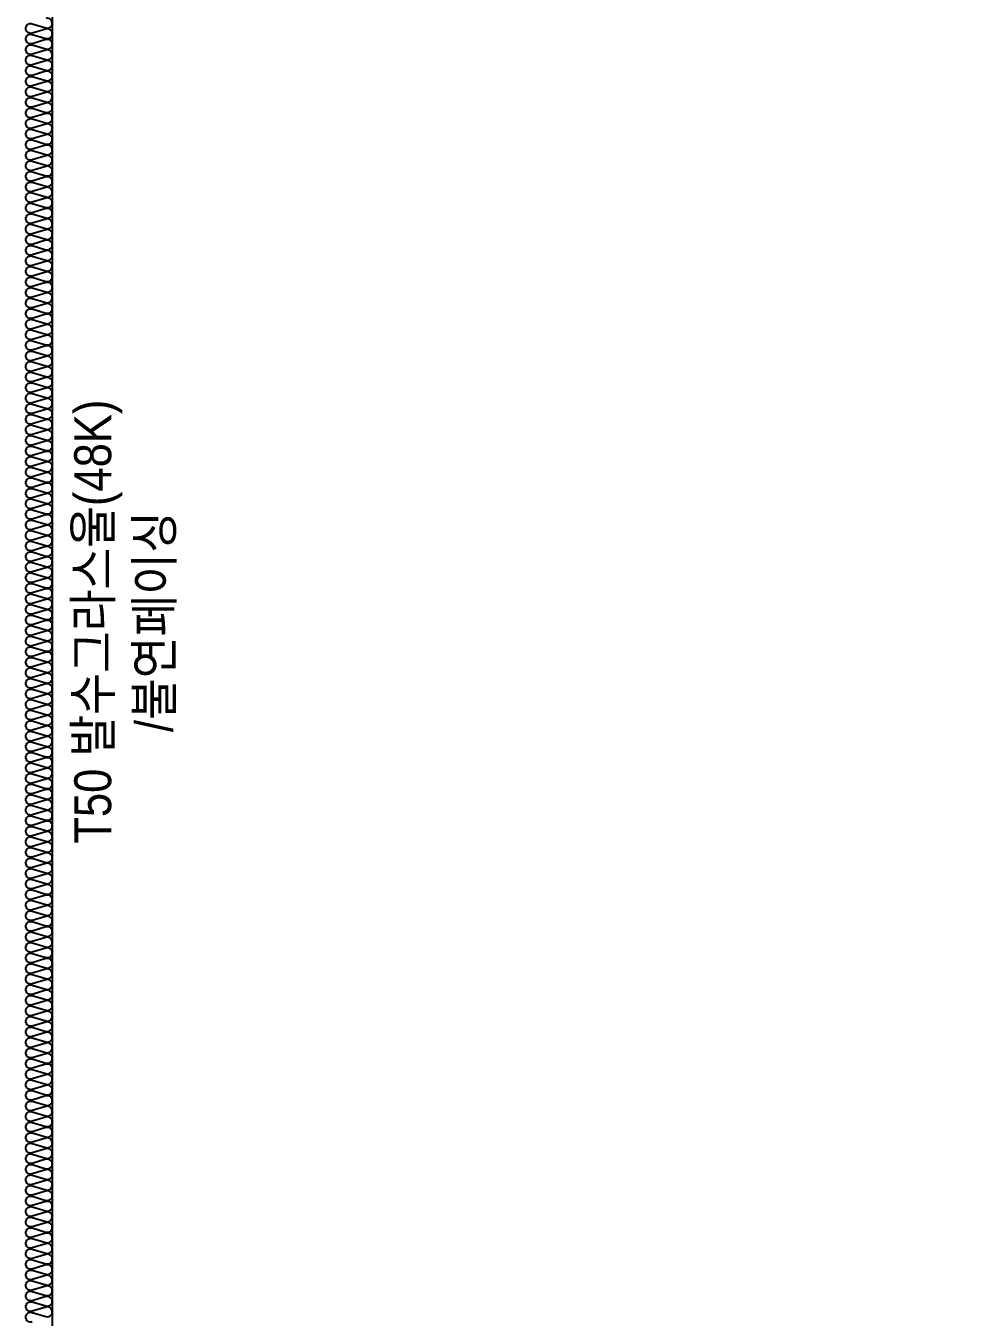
# Model space of a CAD drawing. Header units: millimetres. Extents: x 19868 to 801382, y -4805 to 85279.
# Drawn here: x 511038 to 512848, y 37389 to 39834 of the extents above; entities that cross this region are included whole.
import ezdxf
from ezdxf.enums import TextEntityAlignment as Align

# ---------------------------------------------------------------- set-up
doc = ezdxf.new("R2010")
doc.units = ezdxf.units.MM
doc.header["$LTSCALE"] = 250
doc.layers.add('ISL', color=251, linetype='Continuous')
doc.layers.add('NOPLOT-단열', color=225, linetype='Continuous', plot=False)
doc.styles.add('Gdim', font='')
doc.styles.get('Gdim').set_extended_font_data('Dotum')

msp = doc.modelspace()

# ---------------------------------------------------------------- linework, layer by layer
at = {"layer": 'ISL'}
msp.add_lwpolyline([(538188.2, 41428.9), (537688.2, 41428.9), (537688.2, 41978.9), (535188.2, 41978.9), (535188.2, 41228.9), (534488.2, 41228.9), (534488.2, 41978.9), (528888.2, 41978.9), (528888.2, 41328.9), (528488.2, 41328.9), (528488.2, 42228.9), (528588.2, 42228.9), (528588.2, 42878.9), (522838.2, 42878.9), (522838.2, 42078.9), (523338.2, 42078.9), (523338.2, 41078.9), (522538.2, 41078.9), (522538.2, 41828.9), (511388.2, 41828.9), (511388.2, 41078.9), (511088.2, 41078.9), (511088.2, 34028.9), (511038.2, 34028.9)], dxfattribs=at)
msp.add_lwpolyline([(511050.3, 37380.1, -0.509267), (511038.2, 37388.9, -0.509267), (511050.3, 37397.8), (511076.1, 37390.1, 1.372593), (511076.1, 37407.8), (511050.3, 37400.1, -0.509267), (511038.2, 37408.9, -0.509267), (511050.3, 37417.8), (511076.1, 37410.1, 1.372593), (511076.1, 37427.8), (511050.3, 37420.1, -0.509267), (511038.2, 37428.9, -0.509267), (511050.3, 37437.8), (511076.1, 37430.1, 1.372593), (511076.1, 37447.8), (511050.3, 37440.1, -0.509267), (511038.2, 37448.9, -0.509267), (511050.3, 37457.8), (511076.1, 37450.1, 1.372593), (511076.1, 37467.8), (511050.3, 37460.1, -0.509267), (511038.2, 37468.9, -0.509267), (511050.3, 37477.8), (511076.1, 37470.1, 1.372593), (511076.1, 37487.8), (511050.3, 37480.1, -0.509267), (511038.2, 37488.9, -0.509267), (511050.3, 37497.8), (511076.1, 37490.1, 1.372593), (511076.1, 37507.8), (511050.3, 37500.1, -0.509267), (511038.2, 37508.9, -0.509267), (511050.3, 37517.8), (511076.1, 37510.1, 1.372593), (511076.1, 37527.8), (511050.3, 37520.1, -0.509267), (511038.2, 37528.9, -0.509267), (511050.3, 37537.8), (511076.1, 37530.1, 1.372593), (511076.1, 37547.8), (511050.3, 37540.1, -0.509267), (511038.2, 37548.9, -0.509267), (511050.3, 37557.8), (511076.1, 37550.1, 1.372593), (511076.1, 37567.8), (511050.3, 37560.1, -0.509267), (511038.2, 37568.9, -0.509267), (511050.3, 37577.8), (511076.1, 37570.1, 1.372593), (511076.1, 37587.8), (511050.3, 37580.1, -0.509267), (511038.2, 37588.9, -0.509267), (511050.3, 37597.8), (511076.1, 37590.1, 1.372593), (511076.1, 37607.8), (511050.3, 37600.1, -0.509267), (511038.2, 37608.9, -0.509267), (511050.3, 37617.8), (511076.1, 37610.1, 1.372593), (511076.1, 37627.8), (511050.3, 37620.1, -0.509267), (511038.2, 37628.9, -0.509267), (511050.3, 37637.8), (511076.1, 37630.1, 1.372593), (511076.1, 37647.8), (511050.3, 37640.1, -0.509267), (511038.2, 37648.9, -0.509267), (511050.3, 37657.8), (511076.1, 37650.1, 1.372593), (511076.1, 37667.8), (511050.3, 37660.1, -0.509267), (511038.2, 37668.9, -0.509267), (511050.3, 37677.8), (511076.1, 37670.1, 1.372593), (511076.1, 37687.8), (511050.3, 37680.1, -0.509267), (511038.2, 37688.9, -0.509267), (511050.3, 37697.8), (511076.1, 37690.1, 1.372593), (511076.1, 37707.8), (511050.3, 37700.1, -0.509267), (511038.2, 37708.9, -0.509267), (511050.3, 37717.8), (511076.1, 37710.1, 1.372593), (511076.1, 37727.8), (511050.3, 37720.1, -0.509267), (511038.2, 37728.9, -0.509267), (511050.3, 37737.8), (511076.1, 37730.1, 1.372593), (511076.1, 37747.8), (511050.3, 37740.1, -0.509267), (511038.2, 37748.9, -0.509267), (511050.3, 37757.8), (511076.1, 37750.1, 1.372593), (511076.1, 37767.8), (511050.3, 37760.1, -0.509267), (511038.2, 37768.9, -0.509267), (511050.3, 37777.8), (511076.1, 37770.1, 1.372593), (511076.1, 37787.8), (511050.3, 37780.1, -0.509267), (511038.2, 37788.9, -0.509267), (511050.3, 37797.8), (511076.1, 37790.1, 1.372593), (511076.1, 37807.8), (511050.3, 37800.1, -0.509267), (511038.2, 37808.9, -0.509267), (511050.3, 37817.8), (511076.1, 37810.1, 1.372593), (511076.1, 37827.8), (511050.3, 37820.1, -0.509267), (511038.2, 37828.9, -0.509267), (511050.3, 37837.8), (511076.1, 37830.1, 1.372593), (511076.1, 37847.8), (511050.3, 37840.1, -0.509267), (511038.2, 37848.9, -0.509267), (511050.3, 37857.8), (511076.1, 37850.1, 1.372593), (511076.1, 37867.8), (511050.3, 37860.1, -0.509267), (511038.2, 37868.9, -0.509267), (511050.3, 37877.8), (511076.1, 37870.1, 1.372593), (511076.1, 37887.8), (511050.3, 37880.1, -0.509267), (511038.2, 37888.9, -0.509267), (511050.3, 37897.8), (511076.1, 37890.1, 1.372593), (511076.1, 37907.8), (511050.3, 37900.1, -0.509267), (511038.2, 37908.9, -0.509267), (511050.3, 37917.8), (511076.1, 37910.1, 1.372593), (511076.1, 37927.8), (511050.3, 37920.1, -0.509267), (511038.2, 37928.9, -0.509267), (511050.3, 37937.8), (511076.1, 37930.1, 1.372593), (511076.1, 37947.8), (511050.3, 37940.1, -0.509267), (511038.2, 37948.9, -0.509267), (511050.3, 37957.8), (511076.1, 37950.1, 1.372593), (511076.1, 37967.8), (511050.3, 37960.1, -0.509267), (511038.2, 37968.9, -0.509267), (511050.3, 37977.8), (511076.1, 37970.1, 1.372593), (511076.1, 37987.8), (511050.3, 37980.1, -0.509267), (511038.2, 37988.9, -0.509267), (511050.3, 37997.8), (511076.1, 37990.1, 1.372593), (511076.1, 38007.8), (511050.3, 38000.1, -0.509267), (511038.2, 38008.9, -0.509267), (511050.3, 38017.8), (511076.1, 38010.1, 1.372593), (511076.1, 38027.8), (511050.3, 38020.1, -0.509267), (511038.2, 38028.9, -0.509267), (511050.3, 38037.8), (511076.1, 38030.1, 1.372593), (511076.1, 38047.8), (511050.3, 38040.1, -0.509267), (511038.2, 38048.9, -0.509267), (511050.3, 38057.8), (511076.1, 38050.1, 1.372593), (511076.1, 38067.8), (511050.3, 38060.1, -0.509267), (511038.2, 38068.9, -0.509267), (511050.3, 38077.8), (511076.1, 38070.1, 1.372593), (511076.1, 38087.8), (511050.3, 38080.1, -0.509267), (511038.2, 38088.9, -0.509267), (511050.3, 38097.8), (511076.1, 38090.1, 1.372593), (511076.1, 38107.8), (511050.3, 38100.1, -0.509267), (511038.2, 38108.9, -0.509267), (511050.3, 38117.8), (511076.1, 38110.1, 1.372593), (511076.1, 38127.8), (511050.3, 38120.1, -0.509267), (511038.2, 38128.9, -0.509267), (511050.3, 38137.8), (511076.1, 38130.1, 1.372593), (511076.1, 38147.8), (511050.3, 38140.1, -0.509267), (511038.2, 38148.9, -0.509267), (511050.3, 38157.8), (511076.1, 38150.1, 1.372593), (511076.1, 38167.8), (511050.3, 38160.1, -0.509267), (511038.2, 38168.9, -0.509267), (511050.3, 38177.8), (511076.1, 38170.1, 1.372593), (511076.1, 38187.8), (511050.3, 38180.1, -0.509267), (511038.2, 38188.9, -0.509267), (511050.3, 38197.8), (511076.1, 38190.1, 1.372593), (511076.1, 38207.8), (511050.3, 38200.1, -0.509267), (511038.2, 38208.9, -0.509267), (511050.3, 38217.8), (511076.1, 38210.1, 1.372593), (511076.1, 38227.8), (511050.3, 38220.1, -0.509267), (511038.2, 38228.9, -0.509267), (511050.3, 38237.8), (511076.1, 38230.1, 1.372593), (511076.1, 38247.8), (511050.3, 38240.1, -0.509267), (511038.2, 38248.9, -0.509267), (511050.3, 38257.8), (511076.1, 38250.1, 1.372593), (511076.1, 38267.8), (511050.3, 38260.1, -0.509267), (511038.2, 38268.9, -0.509267), (511050.3, 38277.8), (511076.1, 38270.1, 1.372593), (511076.1, 38287.8), (511050.3, 38280.1, -0.509267), (511038.2, 38288.9, -0.509267), (511050.3, 38297.8), (511076.1, 38290.1, 1.372593), (511076.1, 38307.8), (511050.3, 38300.1, -0.509267), (511038.2, 38308.9, -0.509267), (511050.3, 38317.8), (511076.1, 38310.1, 1.372593), (511076.1, 38327.8), (511050.3, 38320.1, -0.509267), (511038.2, 38328.9, -0.509267), (511050.3, 38337.8), (511076.1, 38330.1, 1.372593), (511076.1, 38347.8), (511050.3, 38340.1, -0.509267), (511038.2, 38348.9, -0.509267), (511050.3, 38357.8), (511076.1, 38350.1, 1.372593), (511076.1, 38367.8), (511050.3, 38360.1, -0.509267), (511038.2, 38368.9, -0.509267), (511050.3, 38377.8), (511076.1, 38370.1, 1.372593), (511076.1, 38387.8), (511050.3, 38380.1, -0.509267), (511038.2, 38388.9, -0.509267), (511050.3, 38397.8), (511076.1, 38390.1, 1.372593), (511076.1, 38407.8), (511050.3, 38400.1, -0.509267), (511038.2, 38408.9, -0.509267), (511050.3, 38417.8), (511076.1, 38410.1, 1.372593), (511076.1, 38427.8), (511050.3, 38420.1, -0.509267), (511038.2, 38428.9, -0.509267), (511050.3, 38437.8), (511076.1, 38430.1, 1.372593), (511076.1, 38447.8), (511050.3, 38440.1, -0.509267), (511038.2, 38448.9, -0.509267), (511050.3, 38457.8), (511076.1, 38450.1, 1.372593), (511076.1, 38467.8), (511050.3, 38460.1, -0.509267), (511038.2, 38468.9, -0.509267), (511050.3, 38477.8), (511076.1, 38470.1, 1.372593), (511076.1, 38487.8), (511050.3, 38480.1, -0.509267), (511038.2, 38488.9, -0.509267), (511050.3, 38497.8), (511076.1, 38490.1, 1.372593), (511076.1, 38507.8), (511050.3, 38500.1, -0.509267), (511038.2, 38508.9, -0.509267), (511050.3, 38517.8), (511076.1, 38510.1, 1.372593), (511076.1, 38527.8), (511050.3, 38520.1, -0.509267), (511038.2, 38528.9, -0.509267), (511050.3, 38537.8), (511076.1, 38530.1, 1.372593), (511076.1, 38547.8), (511050.3, 38540.1, -0.509267), (511038.2, 38548.9, -0.509267), (511050.3, 38557.8), (511076.1, 38550.1, 1.372593), (511076.1, 38567.8), (511050.3, 38560.1, -0.509267), (511038.2, 38568.9, -0.509267), (511050.3, 38577.8), (511076.1, 38570.1, 1.372593), (511076.1, 38587.8), (511050.3, 38580.1, -0.509267), (511038.2, 38588.9, -0.509267), (511050.3, 38597.8), (511076.1, 38590.1, 1.372593), (511076.1, 38607.8), (511050.3, 38600.1, -0.509267), (511038.2, 38608.9, -0.509267), (511050.3, 38617.8), (511076.1, 38610.1, 1.372593), (511076.1, 38627.8), (511050.3, 38620.1, -0.509267), (511038.2, 38628.9, -0.509267), (511050.3, 38637.8), (511076.1, 38630.1, 1.372593), (511076.1, 38647.8), (511050.3, 38640.1, -0.509267), (511038.2, 38648.9, -0.509267), (511050.3, 38657.8), (511076.1, 38650.1, 1.372593), (511076.1, 38667.8), (511050.3, 38660.1, -0.509267), (511038.2, 38668.9, -0.509267), (511050.3, 38677.8), (511076.1, 38670.1, 1.372593), (511076.1, 38687.8), (511050.3, 38680.1, -0.509267), (511038.2, 38688.9, -0.509267), (511050.3, 38697.8), (511076.1, 38690.1, 1.372593), (511076.1, 38707.8), (511050.3, 38700.1, -0.509267), (511038.2, 38708.9, -0.509267), (511050.3, 38717.8), (511076.1, 38710.1, 1.372593), (511076.1, 38727.8), (511050.3, 38720.1, -0.509267), (511038.2, 38728.9, -0.509267), (511050.3, 38737.8), (511076.1, 38730.1, 1.372593), (511076.1, 38747.8), (511050.3, 38740.1, -0.509267), (511038.2, 38748.9, -0.509267), (511050.3, 38757.8), (511076.1, 38750.1, 1.372593), (511076.1, 38767.8), (511050.3, 38760.1, -0.509267), (511038.2, 38768.9, -0.509267), (511050.3, 38777.8), (511076.1, 38770.1, 1.372593), (511076.1, 38787.8), (511050.3, 38780.1, -0.509267), (511038.2, 38788.9, -0.509267), (511050.3, 38797.8), (511076.1, 38790.1, 1.372593), (511076.1, 38807.8), (511050.3, 38800.1, -0.509267), (511038.2, 38808.9, -0.509267), (511050.3, 38817.8), (511076.1, 38810.1, 1.372593), (511076.1, 38827.8), (511050.3, 38820.1, -0.509267), (511038.2, 38828.9, -0.509267), (511050.3, 38837.8), (511076.1, 38830.1, 1.372593), (511076.1, 38847.8), (511050.3, 38840.1, -0.509267), (511038.2, 38848.9, -0.509267), (511050.3, 38857.8), (511076.1, 38850.1, 1.372593), (511076.1, 38867.8), (511050.3, 38860.1, -0.509267), (511038.2, 38868.9, -0.509267), (511050.3, 38877.8), (511076.1, 38870.1, 1.372593), (511076.1, 38887.8), (511050.3, 38880.1, -0.509267), (511038.2, 38888.9, -0.509267), (511050.3, 38897.8), (511076.1, 38890.1, 1.372593), (511076.1, 38907.8), (511050.3, 38900.1, -0.509267), (511038.2, 38908.9, -0.509267), (511050.3, 38917.8), (511076.1, 38910.1, 1.372593), (511076.1, 38927.8), (511050.3, 38920.1, -0.509267), (511038.2, 38928.9, -0.509267), (511050.3, 38937.8), (511076.1, 38930.1, 1.372593), (511076.1, 38947.8), (511050.3, 38940.1, -0.509267), (511038.2, 38948.9, -0.509267), (511050.3, 38957.8), (511076.1, 38950.1, 1.372593), (511076.1, 38967.8), (511050.3, 38960.1, -0.509267), (511038.2, 38968.9, -0.509267), (511050.3, 38977.8), (511076.1, 38970.1, 1.372593), (511076.1, 38987.8), (511050.3, 38980.1, -0.509267), (511038.2, 38988.9, -0.509267), (511050.3, 38997.8), (511076.1, 38990.1, 1.372593), (511076.1, 39007.8), (511050.3, 39000.1, -0.509267), (511038.2, 39008.9, -0.509267), (511050.3, 39017.8), (511076.1, 39010.1, 1.372593), (511076.1, 39027.8), (511050.3, 39020.1, -0.509267), (511038.2, 39028.9, -0.509267), (511050.3, 39037.8), (511076.1, 39030.1, 1.372593), (511076.1, 39047.8), (511050.3, 39040.1, -0.509267), (511038.2, 39048.9, -0.509267), (511050.3, 39057.8), (511076.1, 39050.1, 1.372593), (511076.1, 39067.8), (511050.3, 39060.1, -0.509267), (511038.2, 39068.9, -0.509267), (511050.3, 39077.8), (511076.1, 39070.1, 1.372593), (511076.1, 39087.8), (511050.3, 39080.1, -0.509267), (511038.2, 39088.9, -0.509267), (511050.3, 39097.8), (511076.1, 39090.1, 1.372593), (511076.1, 39107.8), (511050.3, 39100.1, -0.509267), (511038.2, 39108.9, -0.509267), (511050.3, 39117.8), (511076.1, 39110.1, 1.372593), (511076.1, 39127.8), (511050.3, 39120.1, -0.509267), (511038.2, 39128.9, -0.509267), (511050.3, 39137.8), (511076.1, 39130.1, 1.372593), (511076.1, 39147.8), (511050.3, 39140.1, -0.509267), (511038.2, 39148.9, -0.509267), (511050.3, 39157.8), (511076.1, 39150.1, 1.372593), (511076.1, 39167.8), (511050.3, 39160.1, -0.509267), (511038.2, 39168.9, -0.509267), (511050.3, 39177.8), (511076.1, 39170.1, 1.372593), (511076.1, 39187.8), (511050.3, 39180.1, -0.509267), (511038.2, 39188.9, -0.509267), (511050.3, 39197.8), (511076.1, 39190.1, 1.372593), (511076.1, 39207.8), (511050.3, 39200.1, -0.509267), (511038.2, 39208.9, -0.509267), (511050.3, 39217.8), (511076.1, 39210.1, 1.372593), (511076.1, 39227.8), (511050.3, 39220.1, -0.509267), (511038.2, 39228.9, -0.509267), (511050.3, 39237.8), (511076.1, 39230.1, 1.372593), (511076.1, 39247.8), (511050.3, 39240.1, -0.509267), (511038.2, 39248.9, -0.509267), (511050.3, 39257.8), (511076.1, 39250.1, 1.372593), (511076.1, 39267.8), (511050.3, 39260.1, -0.509267), (511038.2, 39268.9, -0.509267), (511050.3, 39277.8), (511076.1, 39270.1, 1.372593), (511076.1, 39287.8), (511050.3, 39280.1, -0.509267), (511038.2, 39288.9, -0.509267), (511050.3, 39297.8), (511076.1, 39290.1, 1.372593), (511076.1, 39307.8), (511050.3, 39300.1, -0.509267), (511038.2, 39308.9, -0.509267), (511050.3, 39317.8), (511076.1, 39310.1, 1.372593), (511076.1, 39327.8), (511050.3, 39320.1, -0.509267), (511038.2, 39328.9, -0.509267), (511050.3, 39337.8), (511076.1, 39330.1, 1.372593), (511076.1, 39347.8), (511050.3, 39340.1, -0.509267), (511038.2, 39348.9, -0.509267), (511050.3, 39357.8), (511076.1, 39350.1, 1.372593), (511076.1, 39367.8), (511050.3, 39360.1, -0.509267), (511038.2, 39368.9, -0.509267), (511050.3, 39377.8), (511076.1, 39370.1, 1.372593), (511076.1, 39387.8), (511050.3, 39380.1, -0.509267), (511038.2, 39388.9, -0.509267), (511050.3, 39397.8), (511076.1, 39390.1, 1.372593), (511076.1, 39407.8), (511050.3, 39400.1, -0.509267), (511038.2, 39408.9, -0.509267), (511050.3, 39417.8), (511076.1, 39410.1, 1.372593), (511076.1, 39427.8), (511050.3, 39420.1, -0.509267), (511038.2, 39428.9, -0.509267), (511050.3, 39437.8), (511076.1, 39430.1, 1.372593), (511076.1, 39447.8), (511050.3, 39440.1, -0.509267), (511038.2, 39448.9, -0.509267), (511050.3, 39457.8), (511076.1, 39450.1, 1.372593), (511076.1, 39467.8), (511050.3, 39460.1, -0.509267), (511038.2, 39468.9, -0.509267), (511050.3, 39477.8), (511076.1, 39470.1, 1.372593), (511076.1, 39487.8), (511050.3, 39480.1, -0.509267), (511038.2, 39488.9, -0.509267), (511050.3, 39497.8), (511076.1, 39490.1, 1.372593), (511076.1, 39507.8), (511050.3, 39500.1, -0.509267), (511038.2, 39508.9, -0.509267), (511050.3, 39517.8), (511076.1, 39510.1, 1.372593), (511076.1, 39527.8), (511050.3, 39520.1, -0.509267), (511038.2, 39528.9, -0.509267), (511050.3, 39537.8), (511076.1, 39530.1, 1.372593), (511076.1, 39547.8), (511050.3, 39540.1, -0.509267), (511038.2, 39548.9, -0.509267), (511050.3, 39557.8), (511076.1, 39550.1, 1.372593), (511076.1, 39567.8), (511050.3, 39560.1, -0.509267), (511038.2, 39568.9, -0.509267), (511050.3, 39577.8), (511076.1, 39570.1, 1.372593), (511076.1, 39587.8), (511050.3, 39580.1, -0.509267), (511038.2, 39588.9, -0.509267), (511050.3, 39597.8), (511076.1, 39590.1, 1.372593), (511076.1, 39607.8), (511050.3, 39600.1, -0.509267), (511038.2, 39608.9, -0.509267), (511050.3, 39617.8), (511076.1, 39610.1, 1.372593), (511076.1, 39627.8), (511050.3, 39620.1, -0.509267), (511038.2, 39628.9, -0.509267), (511050.3, 39637.8), (511076.1, 39630.1, 1.372593), (511076.1, 39647.8), (511050.3, 39640.1, -0.509267), (511038.2, 39648.9, -0.509267), (511050.3, 39657.8), (511076.1, 39650.1, 1.372593), (511076.1, 39667.8), (511050.3, 39660.1, -0.509267), (511038.2, 39668.9, -0.509267), (511050.3, 39677.8), (511076.1, 39670.1, 1.372593), (511076.1, 39687.8), (511050.3, 39680.1, -0.509267), (511038.2, 39688.9, -0.509267), (511050.3, 39697.8), (511076.1, 39690.1, 1.372593), (511076.1, 39707.8), (511050.3, 39700.1, -0.509267), (511038.2, 39708.9, -0.509267), (511050.3, 39717.8), (511076.1, 39710.1, 1.372593), (511076.1, 39727.8), (511050.3, 39720.1, -0.509267), (511038.2, 39728.9, -0.509267), (511050.3, 39737.8), (511076.1, 39730.1, 1.372593), (511076.1, 39747.8), (511050.3, 39740.1, -0.509267), (511038.2, 39748.9, -0.509267), (511050.3, 39757.8), (511076.1, 39750.1, 1.372593), (511076.1, 39767.8), (511050.3, 39760.1, -0.509267), (511038.2, 39768.9, -0.509267), (511050.3, 39777.8), (511076.1, 39770.1, 1.372593), (511076.1, 39787.8), (511050.3, 39780.1, -0.509267), (511038.2, 39788.9, -0.509267), (511050.3, 39797.8), (511076.1, 39790.1, 1.372593), (511076.1, 39807.8), (511050.3, 39800.1, -0.509267), (511038.2, 39808.9, -0.509267), (511050.3, 39817.8), (511076.1, 39810.1, 1.372593), (511076.1, 39827.8), (511050.3, 39820.1, -0.509267), (511038.2, 39828.9, -0.509267), (511050.3, 39837.8), (511076.1, 39830.1, 1.372593), (511076.1, 39847.8)], format="xyb", dxfattribs=at)

# ---------------------------------------------------------------- texts
at = {"layer": 'NOPLOT-단열', "style": 'Gdim', "width": 0.9}
for s, p in [('T50 발수그라스울(48K)', (511164.9, 38705.8)), ('/불연페이싱', (511281.3, 38705.8))]:
    msp.add_text(s, height=70, rotation=90, dxfattribs=at).set_placement(p, align=Align.MIDDLE_CENTER)

doc.saveas('drawing.dxf')
